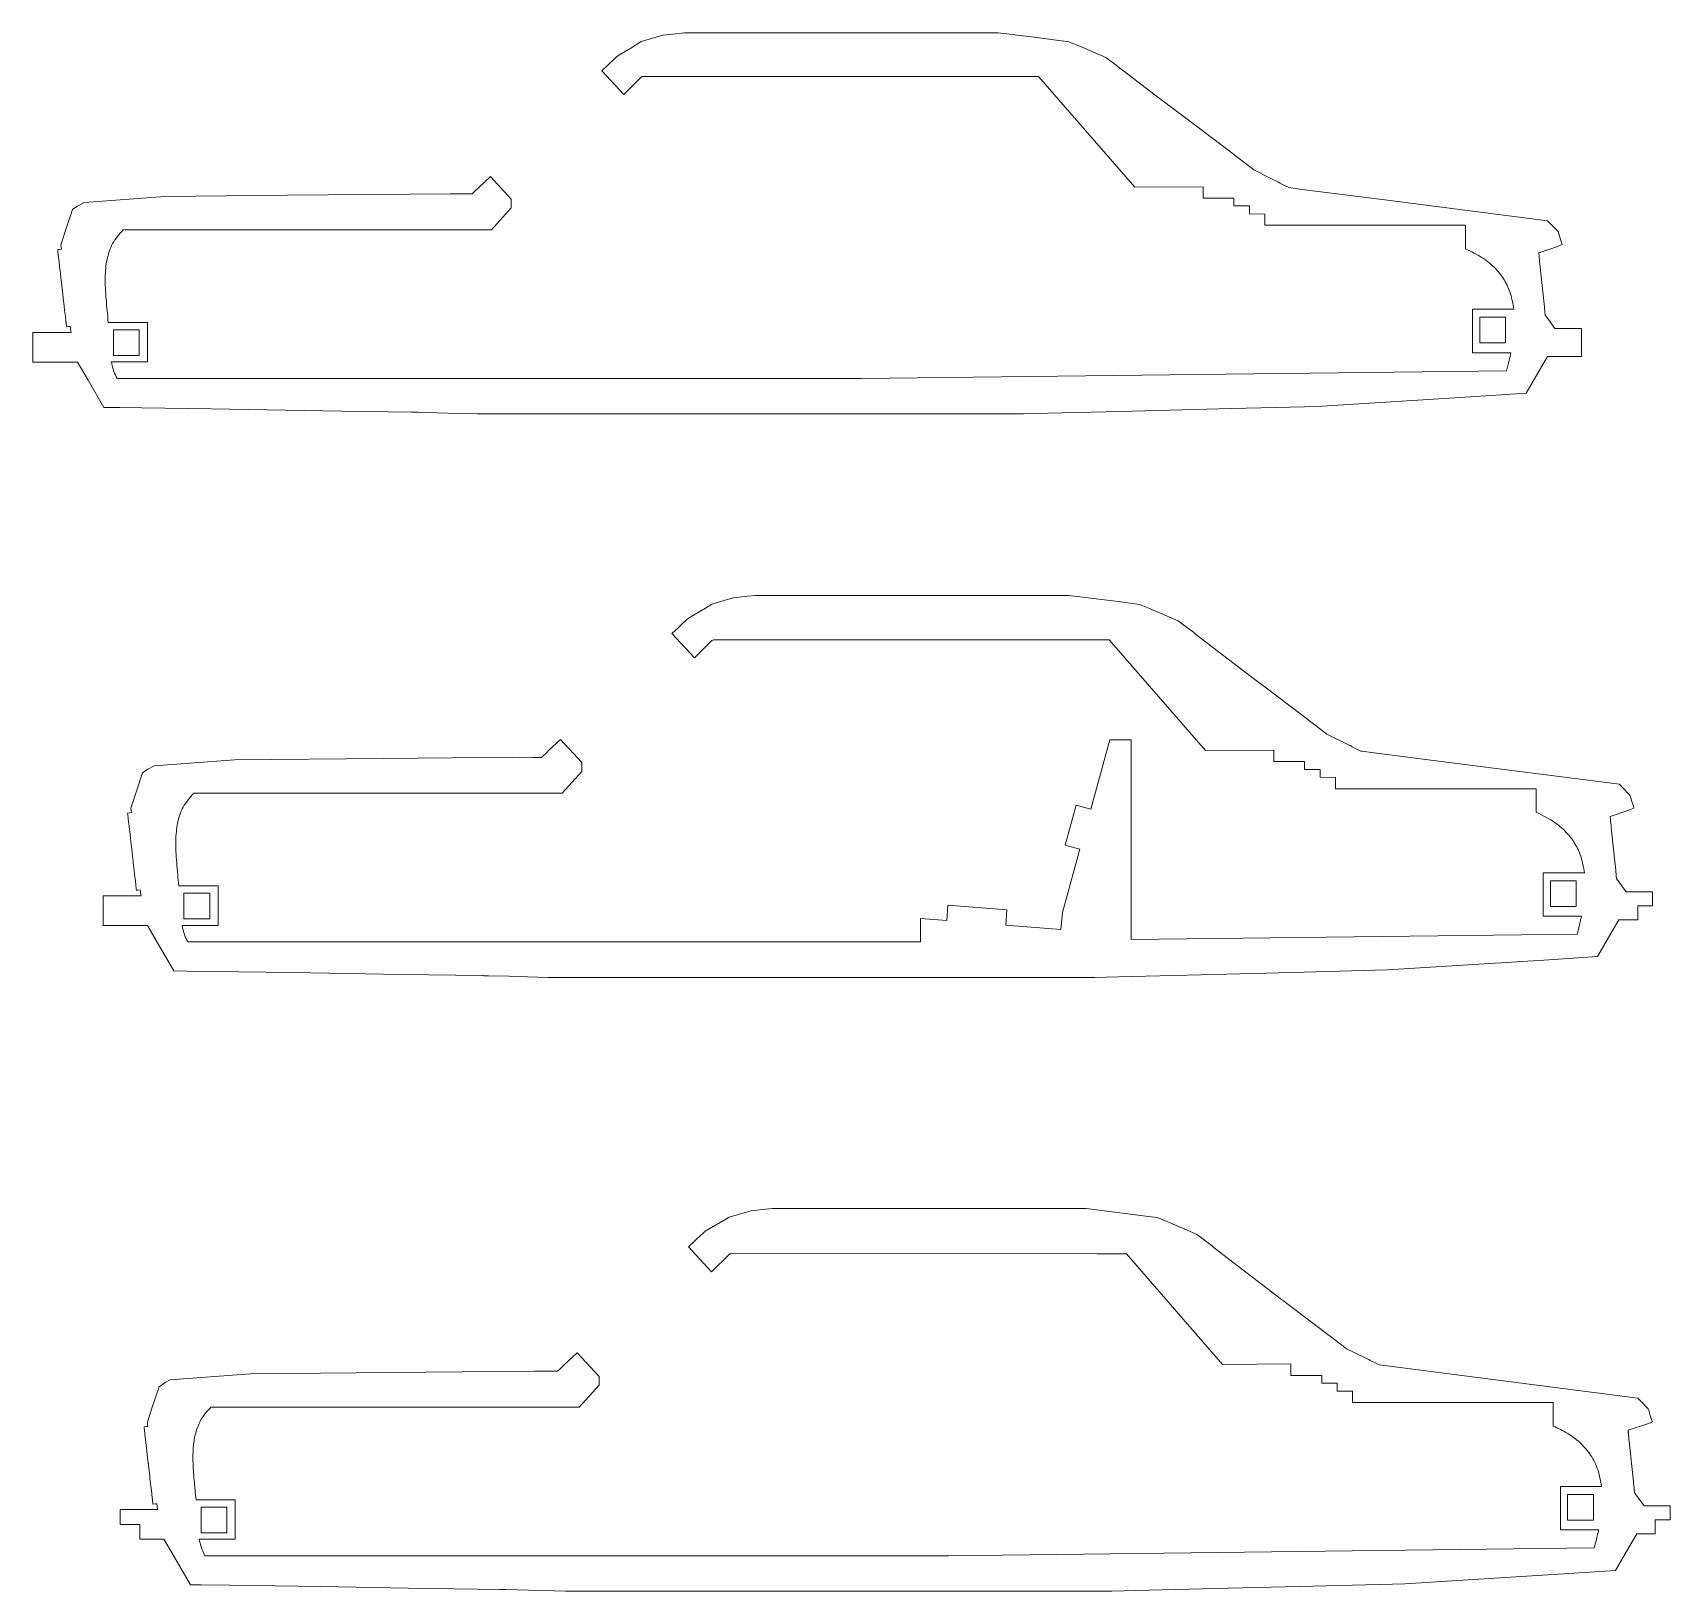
# Model space of a CAD drawing. Header units: millimetres. Extents: x -3396 to 75, y -180 to 2055.
# Drawn here: x -1216.8 to -898.4, y 928.4 to 1231.4 of the extents above; entities that cross this region are included whole.
import ezdxf

# ---------------------------------------------------------------- set-up
doc = ezdxf.new("R2010")
doc.units = ezdxf.units.MM

msp = doc.modelspace()

# ---------------------------------------------------------------- linework, layer by layer
at = {"color": 7, "linetype": 'Continuous', "lineweight": 15}
for p, q in [((-1100.45, 1228.41), (-1098.49, 1229.67)), ((-1098.49, 1229.67), (-1096.44, 1230.28)), ((-1096.44, 1230.28), (-1094.29, 1230.93)), ((-1094.29, 1230.93), (-1092.31, 1231.13)), ((-1092.31, 1231.13), (-1090.07, 1231.35)), ((-1060.46, 1231.37), (-1090.07, 1231.35)), ((-1029.05, 1231.39), (-1060.46, 1231.37)), ((-1029.05, 1231.39), (-1022.04, 1230.5)), ((-1022.04, 1230.5), (-1015.31, 1229.64)), ((-1012.24, 1228.39), (-1015.31, 1229.64)), ((-1104.14, 1225.86), (-1103.44, 1226.53)), ((-1103.44, 1226.53), (-1102.94, 1226.99)), ((-1102.94, 1226.99), (-1100.45, 1228.41)), ((-1012.24, 1228.39), (-1008.1, 1226.61)), ((-1006.34, 1225.26), (-1008.1, 1226.61)), ((-1104.88, 1225.16), (-1106.11, 1224)), ((-1101.84, 1219.39), (-1106.11, 1224)), ((-1104.88, 1225.16), (-1104.43, 1225.59)), ((-1104.43, 1225.59), (-1104.14, 1225.86)), ((-1101.84, 1219.39), (-1098.44, 1222.77)), ((-1098.08, 1222.91), (-1026.87, 1222.89)), ((-1021.2, 1222.89), (-1026.87, 1222.89)), ((-1002.46, 1201.4), (-1021.2, 1222.89)), ((-1005.13, 1224.33), (-1006.34, 1225.26)), ((-1004.88, 1224.14), (-1005.13, 1224.33)), ((-1004.7, 1224), (-1004.88, 1224.14)), ((-998.51, 1219.25), (-1004.7, 1224)), ((-996.69, 1217.89), (-998.51, 1219.25)), ((-989.94, 1212.83), (-996.69, 1217.89)), ((-989.94, 1212.83), (-984.14, 1208.42)), ((-979.37, 1204.74), (-984.14, 1208.42)), ((-979.37, 1204.74), (-976.01, 1203.07)), ((-1131.03, 1200.37), (-1130.53, 1200.85)), ((-1130.53, 1200.85), (-1130.32, 1201.04)), ((-1130.32, 1201.04), (-1130.02, 1201.32)), ((-1127.8, 1203.44), (-1130.02, 1201.32)), ((-1127.8, 1203.44), (-1123.73, 1199.06)), ((-989.2, 1201.46), (-1002.46, 1201.4)), ((-989.2, 1199.24), (-989.2, 1201.46)), ((-974.66, 1202.38), (-976.01, 1203.07)), ((-974.66, 1202.38), (-974.54, 1202.32)), ((-974.54, 1202.32), (-974.24, 1202.17)), ((-973.75, 1201.91), (-974.24, 1202.17)), ((-973.75, 1201.91), (-972.51, 1201.28)), ((-972.08, 1201.22), (-972.51, 1201.28)), ((-972.08, 1201.22), (-970.44, 1201.01)), ((-953.87, 1198.89), (-970.44, 1201.01)), ((-1209.03, 1197.02), (-1208.19, 1197.62)), ((-1206.72, 1198.39), (-1208.19, 1197.62)), ((-1191.1, 1199.55), (-1206.72, 1198.39)), ((-1167.23, 1199.78), (-1191.1, 1199.55)), ((-1167.23, 1199.78), (-1135.56, 1200.07)), ((-1133.28, 1200.06), (-1135.56, 1200.07)), ((-1131.36, 1200.05), (-1133.28, 1200.06)), ((-1131.36, 1200.05), (-1131.03, 1200.37)), ((-1123.73, 1197.32), (-1127.59, 1193.07)), ((-1123.73, 1199.06), (-1123.73, 1197.32)), ((-983.2, 1199.24), (-989.2, 1199.24)), ((-983.2, 1197.71), (-983.2, 1199.24)), ((-980.2, 1197.71), (-983.2, 1197.71)), ((-980.2, 1196.2), (-980.2, 1197.71)), ((-922.22, 1194.83), (-953.87, 1198.89)), ((-1210.02, 1194.12), (-1211.29, 1190.16)), ((-1209.03, 1197.02), (-1210.02, 1194.12)), ((-977.2, 1196.15), (-980.2, 1196.2)), ((-977.2, 1193.96), (-977.2, 1196.15)), ((-921.53, 1194.13), (-922.22, 1194.83)), ((-920.18, 1192.73), (-921.53, 1194.13)), ((-1127.59, 1193.07), (-1199.2, 1193.07)), ((-938.2, 1193.96), (-977.2, 1193.96)), ((-938.2, 1189.39), (-938.2, 1193.96)), ((-920.05, 1192.31), (-920.18, 1192.73)), ((-919.79, 1191.47), (-920.05, 1192.31)), ((-919.79, 1191.47), (-919.53, 1190.63)), ((-1211.63, 1189.28), (-1211.93, 1189.24)), ((-1211.89, 1188.9), (-1211.93, 1189.24)), ((-1211.89, 1188.9), (-1211.87, 1188.69)), ((-1211.83, 1188.36), (-1211.87, 1188.69)), ((-1211.83, 1188.36), (-1211.82, 1188.32)), ((-1211.82, 1188.32), (-1211.82, 1188.25)), ((-1211.82, 1188.25), (-1211.81, 1188.17)), ((-1211.81, 1188.17), (-1211.81, 1188.16)), ((-1211.81, 1188.16), (-1211.66, 1186.85)), ((-1211.19, 1189.34), (-1211.63, 1189.28)), ((-1211.29, 1190.16), (-1211.23, 1189.67)), ((-1211.23, 1189.67), (-1211.19, 1189.34)), ((-923.94, 1188.6), (-920.61, 1189.7)), ((-923.94, 1188.6), (-923.88, 1187.95)), ((-923.87, 1187.87), (-923.88, 1187.95)), ((-923.86, 1187.75), (-923.87, 1187.87)), ((-923.84, 1187.64), (-923.86, 1187.75)), ((-920.61, 1189.7), (-919.4, 1190.21)), ((-919.4, 1190.21), (-919.53, 1190.63)), ((-1211.66, 1186.85), (-1211.64, 1186.68)), ((-1211.64, 1186.68), (-1211.48, 1185.3)), ((-1211.48, 1185.3), (-1211.46, 1185.13)), ((-1211.46, 1185.13), (-1211.31, 1183.87)), ((-923.82, 1187.37), (-923.84, 1187.64)), ((-923.77, 1186.96), (-923.82, 1187.37)), ((-923.72, 1186.42), (-923.77, 1186.96)), ((-923.65, 1185.8), (-923.72, 1186.42)), ((-923.59, 1185.15), (-923.65, 1185.8)), ((-923.59, 1185.15), (-923.04, 1179.88)), ((-1211.31, 1183.87), (-1211.3, 1183.73)), ((-1211.3, 1183.73), (-1211.14, 1182.4)), ((-1211.14, 1182.4), (-1211.13, 1182.26)), ((-1211.13, 1182.26), (-1211.13, 1182.25)), ((-1211.13, 1182.25), (-1211.12, 1182.16)), ((-1211.12, 1182.16), (-1211.11, 1182.1)), ((-1211.11, 1182.1), (-1211.1, 1182.06)), ((-1211.07, 1181.73), (-1211.1, 1182.06)), ((-1211.03, 1181.4), (-1211.07, 1181.73)), ((-1211.03, 1181.4), (-1211.03, 1181.36)), ((-1211.03, 1181.36), (-1211.02, 1181.29)), ((-1211.02, 1181.29), (-1211.01, 1181.21)), ((-1211.01, 1181.21), (-1211.01, 1181.2)), ((-1211.01, 1181.2), (-1210.85, 1179.87)), ((-1210.85, 1179.87), (-1210.84, 1179.72)), ((-1210.84, 1179.72), (-1210.68, 1178.32)), ((-1210.68, 1178.32), (-1210.66, 1178.17)), ((-1210.66, 1178.17), (-1210.51, 1176.9)), ((-923.04, 1179.88), (-922.97, 1179.23)), ((-922.91, 1178.62), (-922.97, 1179.23)), ((-922.85, 1178.09), (-922.91, 1178.62)), ((-1210.51, 1176.9), (-1210.5, 1176.77)), ((-1210.5, 1176.77), (-1210.34, 1175.42)), ((-1210.34, 1175.42), (-1210.33, 1175.3)), ((-1210.33, 1175.3), (-1210.33, 1175.29)), ((-1210.33, 1175.29), (-1210.32, 1175.2)), ((-1210.32, 1175.2), (-1210.31, 1175.14)), ((-1210.31, 1175.14), (-1210.31, 1175.1)), ((-1210.27, 1174.77), (-1210.31, 1175.1)), ((-1202.09, 1175.07), (-1194.46, 1175.07)), ((-1194.46, 1175.07), (-1194.46, 1167.4)), ((-936.8, 1169.19), (-936.8, 1177.64)), ((-936.8, 1177.64), (-928.79, 1177.64)), ((-935.39, 1171.08), (-935.39, 1176.08)), ((-935.39, 1176.08), (-930.39, 1176.08)), ((-930.39, 1176.08), (-930.39, 1171.08)), ((-922.81, 1177.68), (-922.85, 1178.09)), ((-922.78, 1177.43), (-922.81, 1177.68)), ((-922.77, 1177.33), (-922.78, 1177.43)), ((-922.76, 1177.2), (-922.77, 1177.33)), ((-922.75, 1177.13), (-922.76, 1177.2)), ((-922.75, 1177.13), (-922.68, 1176.47)), ((-922.03, 1175.62), (-922.68, 1176.47)), ((-920.79, 1173.91), (-922.03, 1175.62)), ((-1216.78, 1173.14), (-1216.78, 1171.67)), ((-1216.78, 1173.14), (-1209.3, 1173.14)), ((-1210.27, 1174.77), (-1210.24, 1174.55)), ((-1210.2, 1174.21), (-1210.24, 1174.55)), ((-1210.2, 1174.21), (-1209.91, 1174.25)), ((-1209.91, 1174.25), (-1209.47, 1174.31)), ((-1209.47, 1174.31), (-1209.43, 1173.98)), ((-1209.43, 1173.98), (-1209.43, 1173.95)), ((-1209.43, 1173.95), (-1209.41, 1173.82)), ((-1209.37, 1173.49), (-1209.41, 1173.82)), ((-1209.37, 1173.49), (-1209.34, 1173.35)), ((-1209.34, 1173.35), (-1209.3, 1173.14)), ((-1201.1, 1173.66), (-1196.1, 1173.66)), ((-1201.1, 1168.66), (-1201.1, 1173.66)), ((-1196.1, 1173.66), (-1196.1, 1168.66)), ((-920.28, 1173.91), (-920.79, 1173.91)), ((-915.6, 1173.91), (-920.28, 1173.91)), ((-915.6, 1171.24), (-915.6, 1173.91)), ((-1216.78, 1171.67), (-1216.78, 1170.86)), ((-1216.78, 1170.86), (-1216.78, 1167.37)), ((-1196.1, 1168.66), (-1201.1, 1168.66)), ((-929.35, 1169.19), (-936.8, 1169.19)), ((-930.39, 1171.08), (-935.39, 1171.08)), ((-915.6, 1168.46), (-915.6, 1171.24)), ((-1216.78, 1167.37), (-1208.06, 1167.37)), ((-1208.06, 1167.37), (-1206.03, 1163.87)), ((-1194.46, 1167.4), (-1201.47, 1167.4)), ((-1055.72, 1164.17), (-930.22, 1165.69)), ((-923.58, 1166.14), (-926.38, 1161.33)), ((-923.58, 1166.14), (-922.21, 1168.46)), ((-922.21, 1168.46), (-915.6, 1168.46)), ((-1206.03, 1163.87), (-1202.93, 1158.54)), ((-1200.37, 1164.17), (-1055.72, 1164.17)), ((-967.11, 1158.73), (-939.23, 1160.48)), ((-939.23, 1160.48), (-926.38, 1161.33)), ((-1199.84, 1158.5), (-1202.93, 1158.54)), ((-1199.84, 1158.5), (-1195.56, 1158.45)), ((-1182.08, 1158.24), (-1195.56, 1158.45)), ((-1182.08, 1158.24), (-1156.77, 1157.84)), ((-1156.77, 1157.84), (-1143.1, 1157.62)), ((-1142.99, 1157.62), (-1143.1, 1157.62)), ((-1142.99, 1157.62), (-1142.84, 1157.61)), ((-1142.6, 1157.61), (-1142.84, 1157.61)), ((-1142.37, 1157.61), (-1142.6, 1157.61)), ((-1141.9, 1157.6), (-1142.37, 1157.61)), ((-1141.9, 1157.6), (-1138.23, 1157.5)), ((-1133.98, 1157.38), (-1138.23, 1157.5)), ((-1130.31, 1157.28), (-1133.98, 1157.38)), ((-1130.31, 1157.28), (-1024.1, 1157.28)), ((-1019.39, 1157.4), (-1024.1, 1157.28)), ((-1019.39, 1157.4), (-1005.36, 1157.75)), ((-983.67, 1158.31), (-1005.36, 1157.75)), ((-983.67, 1158.31), (-969.49, 1158.67)), ((-967.11, 1158.73), (-969.49, 1158.67)), ((-1084.73, 1120.28), (-1081.93, 1121.12)), ((-1081.93, 1121.12), (-1080.54, 1121.54)), ((-1080.54, 1121.54), (-1077.77, 1121.82)), ((-1077.77, 1121.82), (-1076.31, 1121.96)), ((-1034.99, 1121.99), (-1076.31, 1121.96)), ((-1015.29, 1122), (-1034.99, 1121.99)), ((-1015.29, 1122), (-1005.73, 1120.78)), ((-1089.28, 1117.6), (-1085.96, 1119.49)), ((-1085.96, 1119.49), (-1084.73, 1120.28)), ((-1005.73, 1120.78), (-1001.56, 1120.25)), ((-999.65, 1119.47), (-1001.56, 1120.25)), ((-999.65, 1119.47), (-994.04, 1117.07)), ((-1091.24, 1115.76), (-1092.5, 1114.57)), ((-1088.11, 1109.84), (-1092.5, 1114.57)), ((-1091.24, 1115.76), (-1090.65, 1116.31)), ((-1090.65, 1116.31), (-1090.5, 1116.45)), ((-1090.5, 1116.45), (-1089.57, 1117.33)), ((-1089.57, 1117.33), (-1089.28, 1117.6)), ((-992.95, 1116.24), (-994.04, 1117.07)), ((-991.1, 1114.82), (-992.95, 1116.24)), ((-990.95, 1114.7), (-991.1, 1114.82)), ((-990.67, 1114.48), (-990.95, 1114.7)), ((-981.04, 1107.09), (-990.67, 1114.48)), ((-1088.11, 1109.84), (-1084.71, 1113.22)), ((-1084.36, 1113.36), (-1013.14, 1113.34)), ((-1007.47, 1113.34), (-1013.14, 1113.34)), ((-988.74, 1091.85), (-1007.47, 1113.34)), ((-979.93, 1106.26), (-981.04, 1107.09)), ((-975.84, 1103.19), (-979.93, 1106.26)), ((-975.84, 1103.19), (-968.02, 1097.25)), ((-965.15, 1095.04), (-968.02, 1097.25)), ((-1114.17, 1093.99), (-1116.53, 1091.75)), ((-1114.17, 1093.99), (-1110.01, 1089.51)), ((-1011.02, 1080.42), (-1007.32, 1093.92)), ((-1007.32, 1093.92), (-1003.17, 1093.92)), ((-1003.17, 1093.92), (-1003.17, 1055.09)), ((-965.15, 1095.04), (-960.8, 1092.89)), ((-960.7, 1092.83), (-960.8, 1092.89)), ((-960.7, 1092.83), (-960.63, 1092.8)), ((-960.63, 1092.8), (-960.29, 1092.63)), ((-960.2, 1092.58), (-960.29, 1092.63)), ((-960.2, 1092.58), (-958.54, 1091.73)), ((-1177.56, 1090), (-1193.18, 1088.84)), ((-1148.59, 1090.28), (-1177.56, 1090)), ((-1148.59, 1090.28), (-1122.19, 1090.52)), ((-1119.44, 1090.51), (-1122.19, 1090.52)), ((-1117.84, 1090.5), (-1119.44, 1090.51)), ((-1117.84, 1090.5), (-1117.44, 1090.89)), ((-1117.44, 1090.89), (-1117.03, 1091.28)), ((-1117.03, 1091.28), (-1116.77, 1091.52)), ((-1116.77, 1091.52), (-1116.53, 1091.75)), ((-1110.01, 1089.51), (-1110.01, 1087.77)), ((-975.47, 1091.91), (-988.74, 1091.85)), ((-975.47, 1089.69), (-975.47, 1091.91)), ((-969.47, 1089.69), (-975.47, 1089.69)), ((-969.47, 1088.16), (-969.47, 1089.69)), ((-958.28, 1091.7), (-958.54, 1091.73)), ((-958.28, 1091.7), (-956.47, 1091.46)), ((-942.94, 1089.73), (-956.47, 1091.46)), ((-908.25, 1085.28), (-942.94, 1089.73)), ((-1195.42, 1087.47), (-1196.63, 1083.94)), ((-1195.42, 1087.47), (-1194.4, 1088.2)), ((-1193.18, 1088.84), (-1194.4, 1088.2)), ((-1110.01, 1087.77), (-1113.86, 1083.52)), ((-966.47, 1088.16), (-969.47, 1088.16)), ((-966.47, 1086.65), (-966.47, 1088.16)), ((-963.47, 1086.6), (-966.47, 1086.65)), ((-963.47, 1084.41), (-963.47, 1086.6)), ((-1196.63, 1083.94), (-1197.69, 1080.61)), ((-1113.86, 1083.52), (-1185.47, 1083.52)), ((-924.47, 1084.41), (-963.47, 1084.41)), ((-924.47, 1079.84), (-924.47, 1084.41)), ((-907.7, 1084.71), (-908.25, 1085.28)), ((-906.22, 1083.18), (-907.7, 1084.71)), ((-906.11, 1082.84), (-906.22, 1083.18)), ((-905.82, 1081.92), (-906.11, 1082.84)), ((-1197.97, 1079.74), (-1198.34, 1079.69)), ((-1198.3, 1079.41), (-1198.34, 1079.69)), ((-1197.6, 1079.79), (-1197.97, 1079.74)), ((-1197.69, 1080.61), (-1197.65, 1080.19)), ((-1197.65, 1080.19), (-1197.6, 1079.79)), ((-1016.05, 1073.44), (-1013.91, 1081.22)), ((-1013.91, 1081.22), (-1011.02, 1080.42)), ((-910.06, 1079.04), (-906.41, 1080.25)), ((-906.41, 1080.25), (-905.43, 1080.66)), ((-905.82, 1081.92), (-905.54, 1081)), ((-905.43, 1080.66), (-905.54, 1081)), ((-1198.3, 1079.41), (-1198.27, 1079.14)), ((-1198.24, 1078.86), (-1198.27, 1079.14)), ((-1198.24, 1078.86), (-1198.24, 1078.82)), ((-1198.24, 1078.82), (-1198.23, 1078.77)), ((-1198.23, 1078.77), (-1198.22, 1078.7)), ((-1198.22, 1078.7), (-1198.21, 1078.61)), ((-1198.21, 1078.61), (-1198.2, 1078.48)), ((-1198.2, 1078.48), (-1198.04, 1077.13)), ((-1198.04, 1077.13), (-1198.03, 1076.99)), ((-1198.03, 1076.99), (-1197.86, 1075.56)), ((-910.06, 1079.04), (-910.01, 1078.51)), ((-910, 1078.45), (-910.01, 1078.51)), ((-909.99, 1078.35), (-910, 1078.45)), ((-909.98, 1078.26), (-909.99, 1078.35)), ((-909.96, 1078.04), (-909.98, 1078.26)), ((-909.92, 1077.71), (-909.96, 1078.04)), ((-909.88, 1077.27), (-909.92, 1077.71)), ((-909.83, 1076.77), (-909.88, 1077.27)), ((-909.77, 1076.24), (-909.83, 1076.77)), ((-909.77, 1076.24), (-909.09, 1069.67)), ((-1197.86, 1075.56), (-1197.85, 1075.43)), ((-1197.85, 1075.43), (-1197.7, 1074.18)), ((-1197.7, 1074.18), (-1197.69, 1074.03)), ((-1197.69, 1074.03), (-1197.54, 1072.71)), ((-1013.15, 1072.64), (-1016.05, 1073.44)), ((-1197.54, 1072.71), (-1197.53, 1072.61)), ((-1197.53, 1072.61), (-1197.52, 1072.54)), ((-1197.52, 1072.54), (-1197.51, 1072.49)), ((-1197.51, 1072.49), (-1197.51, 1072.45)), ((-1197.47, 1072.18), (-1197.51, 1072.45)), ((-1197.44, 1071.9), (-1197.47, 1072.18)), ((-1197.44, 1071.9), (-1197.44, 1071.86)), ((-1197.44, 1071.86), (-1197.43, 1071.81)), ((-1197.43, 1071.81), (-1197.43, 1071.74)), ((-1197.43, 1071.74), (-1197.41, 1071.65)), ((-1197.41, 1071.65), (-1197.4, 1071.5)), ((-1197.4, 1071.5), (-1197.24, 1070.17)), ((-1197.24, 1070.17), (-1197.23, 1070.01)), ((-1197.23, 1070.01), (-1197.07, 1068.6)), ((-1016.53, 1060.35), (-1013.15, 1072.64)), ((-1197.07, 1068.6), (-1197.05, 1068.45)), ((-1197.05, 1068.45), (-1196.91, 1067.22)), ((-1196.91, 1067.22), (-1196.89, 1067.06)), ((-1196.89, 1067.06), (-1196.74, 1065.75)), ((-923.07, 1059.64), (-923.07, 1068.09)), ((-923.07, 1068.09), (-915.06, 1068.09)), ((-909.09, 1069.67), (-909.04, 1069.15)), ((-908.98, 1068.65), (-909.04, 1069.15)), ((-908.94, 1068.22), (-908.98, 1068.65)), ((-908.91, 1067.89), (-908.94, 1068.22)), ((-908.88, 1067.69), (-908.91, 1067.89)), ((-908.88, 1067.61), (-908.88, 1067.69)), ((-908.87, 1067.5), (-908.88, 1067.61)), ((-908.86, 1067.45), (-908.87, 1067.5)), ((-908.86, 1067.45), (-908.8, 1066.91)), ((-908.27, 1066.22), (-908.8, 1066.91)), ((-1203.07, 1063.59), (-1203.07, 1061.89)), ((-1203.07, 1063.59), (-1195.71, 1063.59)), ((-1196.74, 1065.75), (-1196.73, 1065.66)), ((-1196.73, 1065.66), (-1196.72, 1065.58)), ((-1196.72, 1065.58), (-1196.71, 1065.53)), ((-1196.71, 1065.53), (-1196.71, 1065.49)), ((-1196.68, 1065.22), (-1196.71, 1065.49)), ((-1196.68, 1065.22), (-1196.64, 1064.95)), ((-1196.61, 1064.66), (-1196.64, 1064.95)), ((-1196.61, 1064.66), (-1196.25, 1064.71)), ((-1196.25, 1064.71), (-1195.87, 1064.76)), ((-1195.87, 1064.76), (-1195.83, 1064.35)), ((-1195.83, 1064.35), (-1195.83, 1064.33)), ((-1195.83, 1064.33), (-1195.81, 1064.21)), ((-1195.78, 1063.94), (-1195.81, 1064.21)), ((-1195.78, 1063.94), (-1195.75, 1063.82)), ((-1195.75, 1063.82), (-1195.71, 1063.59)), ((-1188.37, 1065.52), (-1180.73, 1065.52)), ((-1187.37, 1064.11), (-1182.37, 1064.11)), ((-1187.37, 1059.11), (-1187.37, 1064.11)), ((-1182.37, 1064.11), (-1182.37, 1059.11)), ((-1180.73, 1065.52), (-1180.73, 1057.85)), ((-921.66, 1061.53), (-921.66, 1066.53)), ((-921.66, 1066.53), (-916.66, 1066.53)), ((-916.66, 1066.53), (-916.66, 1061.53)), ((-906.93, 1064.36), (-908.27, 1066.22)), ((-906.67, 1064.36), (-906.93, 1064.36)), ((-901.79, 1064.36), (-906.67, 1064.36)), ((-901.79, 1062.08), (-901.79, 1064.36)), ((-1203.07, 1061.89), (-1203.07, 1060.96)), ((-1203.07, 1060.96), (-1203.07, 1057.82)), ((-1039.06, 1058.79), (-1038.82, 1061.78)), ((-1038.82, 1061.78), (-1027.34, 1060.87)), ((-1027.34, 1060.87), (-1027.58, 1057.88)), ((-1016.85, 1057.03), (-1016.53, 1060.35)), ((-916.66, 1061.53), (-921.66, 1061.53)), ((-904.69, 1061.63), (-901.79, 1061.63)), ((-904.69, 1058.91), (-904.69, 1061.63)), ((-901.79, 1061.63), (-901.79, 1062.08)), ((-1203.07, 1057.82), (-1194.47, 1057.82)), ((-1194.47, 1057.82), (-1192.76, 1054.88)), ((-1180.73, 1057.85), (-1187.75, 1057.85)), ((-1182.37, 1059.11), (-1187.37, 1059.11)), ((-1044.16, 1054.62), (-1044.16, 1059.2)), ((-1044.16, 1059.2), (-1039.06, 1058.79)), ((-1027.58, 1057.88), (-1016.85, 1057.03)), ((-915.62, 1059.64), (-923.07, 1059.64)), ((-909.45, 1057.03), (-908.35, 1058.91)), ((-908.35, 1058.91), (-904.69, 1058.91)), ((-1192.76, 1054.88), (-1189.34, 1048.99)), ((-1186.64, 1054.62), (-1044.16, 1054.62)), ((-1003.17, 1055.09), (-916.49, 1056.14)), ((-909.45, 1057.03), (-912.51, 1051.78)), ((-953.35, 1049.18), (-922.94, 1051.09)), ((-922.94, 1051.09), (-912.51, 1051.78)), ((-1186.74, 1048.95), (-1189.34, 1048.99)), ((-1186.74, 1048.95), (-1181.81, 1048.9)), ((-1166.25, 1048.66), (-1181.81, 1048.9)), ((-1166.25, 1048.66), (-1145.05, 1048.32)), ((-1145.05, 1048.32), (-1129.34, 1048.07)), ((-1129.21, 1048.07), (-1129.34, 1048.07)), ((-1129.21, 1048.07), (-1129.04, 1048.06)), ((-1128.84, 1048.06), (-1129.04, 1048.06)), ((-1128.59, 1048.06), (-1128.84, 1048.06)), ((-1128.14, 1048.05), (-1128.59, 1048.06)), ((-1128.14, 1048.05), (-1124.12, 1047.94)), ((-1120.58, 1047.84), (-1124.12, 1047.94)), ((-1116.56, 1047.73), (-1120.58, 1047.84)), ((-1116.56, 1047.73), (-1010.34, 1047.73)), ((-1005.63, 1047.85), (-1010.34, 1047.73)), ((-1005.63, 1047.85), (-989.63, 1048.25)), ((-971.86, 1048.71), (-989.63, 1048.25)), ((-971.86, 1048.71), (-955.74, 1049.12)), ((-953.35, 1049.18), (-955.74, 1049.12)), ((-1081.87, 1000.77), (-1086, 998.42)), ((-1081.36, 1001.1), (-1081.87, 1000.77)), ((-1077.81, 1002.16), (-1081.36, 1001.1)), ((-1077.16, 1002.35), (-1077.81, 1002.16)), ((-1073.63, 1002.71), (-1077.16, 1002.35)), ((-1072.94, 1002.78), (-1073.63, 1002.71)), ((-1019.91, 1002.81), (-1072.94, 1002.78)), ((-1011.92, 1002.82), (-1019.91, 1002.81)), ((-999.8, 1001.27), (-1011.92, 1002.82)), ((-998.18, 1001.07), (-999.8, 1001.27)), ((-997.44, 1000.77), (-998.18, 1001.07)), ((-990.36, 997.73), (-997.44, 1000.77)), ((-1087.42, 997.08), (-1087.96, 996.57)), ((-1087.25, 997.25), (-1087.42, 997.08)), ((-1087.24, 997.25), (-1087.25, 997.25)), ((-1086.08, 998.35), (-1087.24, 997.25)), ((-1086, 998.42), (-1086.08, 998.35)), ((-989.95, 997.42), (-990.36, 997.73)), ((-987.47, 995.51), (-989.95, 997.42)), ((-1087.96, 996.57), (-1089.26, 995.34)), ((-1089.26, 995.34), (-1084.77, 990.5)), ((-1081.37, 993.88), (-1084.77, 990.5)), ((-1009.8, 994), (-1081.02, 994.02)), ((-1009.8, 994), (-1004.13, 994)), ((-1004.13, 994), (-985.4, 972.5)), ((-987.41, 995.47), (-987.47, 995.51)), ((-987.03, 995.17), (-987.41, 995.47)), ((-973.95, 985.13), (-987.03, 995.17)), ((-973.56, 984.84), (-973.95, 985.13)), ((-972.12, 983.76), (-973.56, 984.84)), ((-962.28, 976.29), (-972.12, 983.76)), ((-1110.93, 974.76), (-1113.42, 972.39)), ((-1106.67, 970.16), (-1110.93, 974.76)), ((-961.32, 975.54), (-962.28, 976.29)), ((-959.86, 974.82), (-961.32, 975.54)), ((-957.16, 973.49), (-959.86, 974.82)), ((-1119.21, 971.18), (-1140.32, 970.98)), ((-1115.99, 971.17), (-1119.21, 971.18)), ((-1114.71, 971.16), (-1115.99, 971.17)), ((-1114.24, 971.61), (-1114.71, 971.16)), ((-1113.91, 971.92), (-1114.24, 971.61)), ((-1113.61, 972.21), (-1113.91, 971.92)), ((-1113.42, 972.39), (-1113.61, 972.21)), ((-985.4, 972.5), (-972.13, 972.57)), ((-972.13, 972.57), (-972.13, 970.34)), ((-957, 973.41), (-957.16, 973.49)), ((-956.71, 973.27), (-957, 973.41)), ((-955.64, 972.74), (-956.71, 973.27)), ((-954.96, 972.39), (-955.64, 972.74)), ((-954.88, 972.38), (-954.96, 972.39)), ((-952.89, 972.12), (-954.88, 972.38)), ((-942.4, 970.78), (-952.89, 972.12)), ((-1192.2, 968.13), (-1193.62, 963.97)), ((-1191, 968.99), (-1192.2, 968.13)), ((-1190.03, 969.5), (-1191, 968.99)), ((-1174.41, 970.66), (-1190.03, 969.5)), ((-1140.32, 970.98), (-1174.41, 970.66)), ((-1110.52, 964.18), (-1106.67, 968.43)), ((-1106.67, 968.43), (-1106.67, 970.16)), ((-972.13, 970.34), (-966.13, 970.34)), ((-966.13, 970.34), (-966.13, 968.81)), ((-966.13, 968.81), (-963.13, 968.81)), ((-963.13, 968.81), (-963.13, 967.31)), ((-904.67, 965.94), (-942.4, 970.78)), ((-963.13, 967.31), (-960.13, 967.26)), ((-960.13, 967.26), (-960.13, 965.06)), ((-960.13, 965.06), (-921.13, 965.06)), ((-921.13, 965.06), (-921.13, 960.49)), ((-904.24, 965.5), (-904.67, 965.94)), ((-902.63, 963.84), (-904.24, 965.5)), ((-1193.62, 963.97), (-1194.49, 961.26)), ((-1182.13, 964.18), (-1110.52, 964.18)), ((-902.55, 963.57), (-902.63, 963.84)), ((-902.24, 962.58), (-902.55, 963.57)), ((-901.93, 961.58), (-902.24, 962.58)), ((-1194.69, 960.41), (-1195.13, 960.35)), ((-1195.13, 960.35), (-1195.1, 960.12)), ((-1195.1, 960.12), (-1195.07, 959.79)), ((-1195.07, 959.79), (-1195.04, 959.57)), ((-1195.04, 959.57), (-1195.04, 959.54)), ((-1195.04, 959.54), (-1195.03, 959.5)), ((-1195.03, 959.5), (-1195.03, 959.44)), ((-1195.03, 959.44), (-1195.02, 959.36)), ((-1195.02, 959.36), (-1195.01, 959.27)), ((-1195.01, 959.27), (-1194.96, 958.84)), ((-1194.96, 958.84), (-1194.84, 957.79)), ((-1194.39, 960.44), (-1194.69, 960.41)), ((-1194.49, 961.26), (-1194.45, 960.93)), ((-1194.45, 960.93), (-1194.39, 960.44)), ((-906.57, 959.69), (-902.6, 961)), ((-906.53, 959.28), (-906.57, 959.69)), ((-906.52, 959.23), (-906.53, 959.28)), ((-906.51, 959.16), (-906.52, 959.23)), ((-906.51, 959.09), (-906.51, 959.16)), ((-906.49, 958.92), (-906.51, 959.09)), ((-906.46, 958.67), (-906.49, 958.92)), ((-906.43, 958.33), (-906.46, 958.67)), ((-902.6, 961), (-901.85, 961.31)), ((-901.85, 961.31), (-901.93, 961.58)), ((-1194.84, 957.79), (-1194.78, 957.33)), ((-1194.78, 957.33), (-1194.66, 956.23)), ((-1194.66, 956.23), (-1194.61, 955.82)), ((-1194.61, 955.82), (-1194.5, 954.84)), ((-906.39, 957.95), (-906.43, 958.33)), ((-906.35, 957.54), (-906.39, 957.95)), ((-905.53, 949.68), (-906.35, 957.54)), ((-1194.5, 954.84), (-1194.45, 954.4)), ((-1194.45, 954.4), (-1194.33, 953.36)), ((-1194.33, 953.36), (-1194.32, 953.28)), ((-1194.32, 953.28), (-1194.31, 953.19)), ((-1194.31, 953.19), (-1194.3, 953.13)), ((-1194.3, 953.13), (-1194.3, 953.09)), ((-1194.3, 953.09), (-1194.29, 953.06)), ((-1194.29, 953.06), (-1194.27, 952.83)), ((-1194.27, 952.83), (-1194.24, 952.61)), ((-1194.24, 952.61), (-1194.24, 952.58)), ((-1194.24, 952.58), (-1194.23, 952.54)), ((-1194.23, 952.54), (-1194.23, 952.48)), ((-1194.23, 952.48), (-1194.22, 952.4)), ((-1194.22, 952.4), (-1194.21, 952.31)), ((-1194.21, 952.31), (-1194.16, 951.86)), ((-1194.16, 951.86), (-1194.04, 950.83)), ((-1194.04, 950.83), (-1193.98, 950.35)), ((-1193.98, 950.35), (-1193.86, 949.27)), ((-1193.86, 949.27), (-1193.81, 948.85)), ((-905.49, 949.27), (-905.53, 949.68)), ((-905.45, 948.89), (-905.49, 949.27)), ((-905.41, 948.56), (-905.45, 948.89)), ((-1193.81, 948.85), (-1193.7, 947.88)), ((-1193.7, 947.88), (-1193.65, 947.42)), ((-1193.65, 947.42), (-1193.53, 946.4)), ((-1193.53, 946.4), (-1193.52, 946.32)), ((-1193.52, 946.32), (-1193.51, 946.23)), ((-1193.51, 946.23), (-1193.5, 946.17)), ((-1193.5, 946.17), (-1193.5, 946.13)), ((-1193.5, 946.13), (-1193.5, 946.1)), ((-1193.5, 946.1), (-1193.47, 945.87)), ((-1193.47, 945.87), (-1193.43, 945.55)), ((-1185.03, 946.18), (-1177.39, 946.18)), ((-1177.39, 946.18), (-1177.39, 938.51)), ((-919.73, 948.75), (-911.72, 948.75)), ((-919.73, 940.3), (-919.73, 948.75)), ((-918.32, 942.18), (-918.32, 947.18)), ((-918.32, 947.18), (-913.32, 947.18)), ((-913.32, 947.18), (-913.32, 942.18)), ((-905.39, 948.31), (-905.41, 948.56)), ((-905.37, 948.16), (-905.39, 948.31)), ((-905.37, 948.09), (-905.37, 948.16)), ((-905.36, 948.01), (-905.37, 948.09)), ((-905.35, 947.97), (-905.36, 948.01)), ((-905.31, 947.56), (-905.35, 947.97)), ((-904.9, 947.03), (-905.31, 947.56)), ((-903.45, 945.01), (-904.9, 947.03)), ((-1199.76, 944.25), (-1199.76, 942.33)), ((-1192.5, 944.25), (-1199.76, 944.25)), ((-1193.43, 945.55), (-1193.41, 945.32)), ((-1193.41, 945.32), (-1192.97, 945.38)), ((-1192.97, 945.38), (-1192.67, 945.41)), ((-1192.67, 945.41), (-1192.61, 944.93)), ((-1192.61, 944.93), (-1192.61, 944.91)), ((-1192.61, 944.91), (-1192.6, 944.82)), ((-1192.6, 944.82), (-1192.57, 944.59)), ((-1192.57, 944.59), (-1192.55, 944.5)), ((-1192.55, 944.5), (-1192.5, 944.25)), ((-1184.03, 944.76), (-1179.03, 944.76)), ((-1184.03, 939.76), (-1184.03, 944.76)), ((-1179.03, 944.76), (-1179.03, 939.76)), ((-898.89, 945.01), (-903.45, 945.01)), ((-898.37, 945.01), (-898.89, 945.01)), ((-898.37, 943.27), (-898.37, 945.01)), ((-898.37, 942.29), (-898.37, 943.27)), ((-1199.76, 942.33), (-1199.76, 941.36)), ((-1199.76, 941.36), (-1195.96, 941.36)), ((-1195.96, 941.36), (-1195.96, 938.48)), ((-1179.03, 939.76), (-1184.03, 939.76)), ((-912.28, 940.3), (-919.73, 940.3)), ((-913.32, 942.18), (-918.32, 942.18)), ((-905.72, 938.13), (-904.87, 939.57)), ((-904.87, 939.57), (-903.24, 939.57)), ((-903.24, 939.57), (-901.32, 939.57)), ((-901.32, 942.29), (-898.37, 942.29)), ((-901.32, 939.57), (-901.32, 942.29)), ((-1195.96, 938.48), (-1191.26, 938.48)), ((-1191.26, 938.48), (-1189.87, 936.08)), ((-1177.39, 938.51), (-1184.41, 938.51)), ((-913.15, 936.8), (-1038.65, 935.28)), ((-909.03, 932.43), (-905.72, 938.13)), ((-1189.87, 936.08), (-1186.13, 929.65)), ((-1038.65, 935.28), (-1183.3, 935.28)), ((-970.44, 929.32), (-952.36, 929.78)), ((-952.36, 929.78), (-949.98, 929.84)), ((-949.98, 929.84), (-917.03, 931.91)), ((-917.03, 931.91), (-909.03, 932.43)), ((-1186.13, 929.65), (-1184.03, 929.62)), ((-1184.03, 929.62), (-1178.44, 929.56)), ((-1178.44, 929.56), (-1160.8, 929.28)), ((-1160.8, 929.28), (-1143.73, 929.01)), ((-1143.73, 929.01), (-1125.97, 928.73)), ((-1125.97, 928.73), (-1125.82, 928.72)), ((-1125.82, 928.72), (-1125.63, 928.72)), ((-1125.63, 928.72), (-1125.47, 928.72)), ((-1125.47, 928.72), (-1125.03, 928.71)), ((-1125.03, 928.71), (-1124.77, 928.7)), ((-1124.77, 928.7), (-1120.4, 928.58)), ((-1120.4, 928.58), (-1117.56, 928.51)), ((-1117.56, 928.51), (-1113.18, 928.38)), ((-1113.18, 928.38), (-1006.97, 928.38)), ((-1006.97, 928.38), (-1002.26, 928.5)), ((-1002.26, 928.5), (-984.29, 928.96)), ((-984.29, 928.96), (-970.44, 929.32))]:
    msp.add_line(p, q, dxfattribs=at)
for centre in [(-1098.08, 1222.41), (-1084.36, 1112.86), (-1081.02, 993.52)]:
    msp.add_arc(centre, 0.5, 89.9844, 134.7823, dxfattribs=at)
for points, knots in [([(-1199.2, 1193.07), (-1199.95, 1192.22), (-1201.43, 1190.54), (-1202.46, 1187.26), (-1202.79, 1183.59), (-1202.54, 1179.5), (-1202.24, 1176.57), (-1202.09, 1175.07)], [0, 0, 0, 0, 0.178702, 0.351701, 0.53284, 0.760959, 1, 1, 1, 1]), ([(-928.79, 1177.64), (-928.96, 1178.66), (-929.29, 1180.62), (-930.52, 1183.3), (-932.36, 1185.71), (-934.94, 1187.83), (-937.08, 1188.85), (-938.2, 1189.39)], [0, 0, 0, 0, 0.19476, 0.375043, 0.5511, 0.765909, 1, 1, 1, 1]), ([(-930.22, 1165.69), (-930.03, 1166.36), (-929.71, 1167.52), (-929.46, 1168.69), (-929.35, 1169.19)], [0, 0, 0, 0, 0.573459, 1, 1, 1, 1]), ([(-1201.47, 1167.4), (-1201.34, 1166.78), (-1201.1, 1165.65), (-1200.59, 1164.62), (-1200.37, 1164.17)], [0, 0, 0, 0, 0.558972, 1, 1, 1, 1]), ([(-1185.47, 1083.52), (-1186.23, 1082.67), (-1187.71, 1080.99), (-1188.73, 1077.71), (-1189.06, 1074.04), (-1188.81, 1069.95), (-1188.52, 1067.02), (-1188.37, 1065.52)], [0, 0, 0, 0, 0.1787, 0.351701, 0.53284, 0.760962, 1, 1, 1, 1]), ([(-915.06, 1068.09), (-915.24, 1069.11), (-915.57, 1071.07), (-916.79, 1073.75), (-918.63, 1076.16), (-921.21, 1078.28), (-923.36, 1079.3), (-924.47, 1079.84)], [0, 0, 0, 0, 0.19476, 0.375043, 0.5511, 0.765909, 1, 1, 1, 1]), ([(-1187.75, 1057.85), (-1187.61, 1057.23), (-1187.38, 1056.1), (-1186.87, 1055.07), (-1186.64, 1054.62)], [0, 0, 0, 0, 0.558972, 1, 1, 1, 1]), ([(-916.49, 1056.14), (-916.31, 1056.81), (-915.99, 1057.97), (-915.73, 1059.14), (-915.62, 1059.64)], [0, 0, 0, 0, 0.573459, 1, 1, 1, 1]), ([(-1185.03, 946.18), (-1185.15, 947.45), (-1185.4, 949.96), (-1185.68, 953.64), (-1185.59, 956.93), (-1185, 959.78), (-1183.94, 962.22), (-1182.74, 963.52), (-1182.13, 964.18)], [0, 0, 0, 0, 0.203193, 0.399397, 0.584573, 0.72261, 0.858243, 1, 1, 1, 1]), ([(-921.13, 960.49), (-920.18, 960.04), (-918.33, 959.17), (-915.93, 957.39), (-913.9, 955.13), (-912.34, 952.22), (-911.93, 949.94), (-911.72, 948.75)], [0, 0, 0, 0, 0.200187, 0.385434, 0.562402, 0.772404, 1, 1, 1, 1]), ([(-912.28, 940.3), (-912.43, 939.66), (-912.68, 938.48), (-913.01, 937.33), (-913.15, 936.8)], [0, 0, 0, 0, 0.546477, 1, 1, 1, 1]), ([(-1183.3, 935.28), (-1183.58, 935.86), (-1184.08, 936.89), (-1184.31, 938.02), (-1184.41, 938.51)], [0, 0, 0, 0, 0.560109, 1, 1, 1, 1])]:
    msp.add_open_spline(points, degree=3, knots=knots, dxfattribs=at)

doc.saveas('drawing.dxf')
